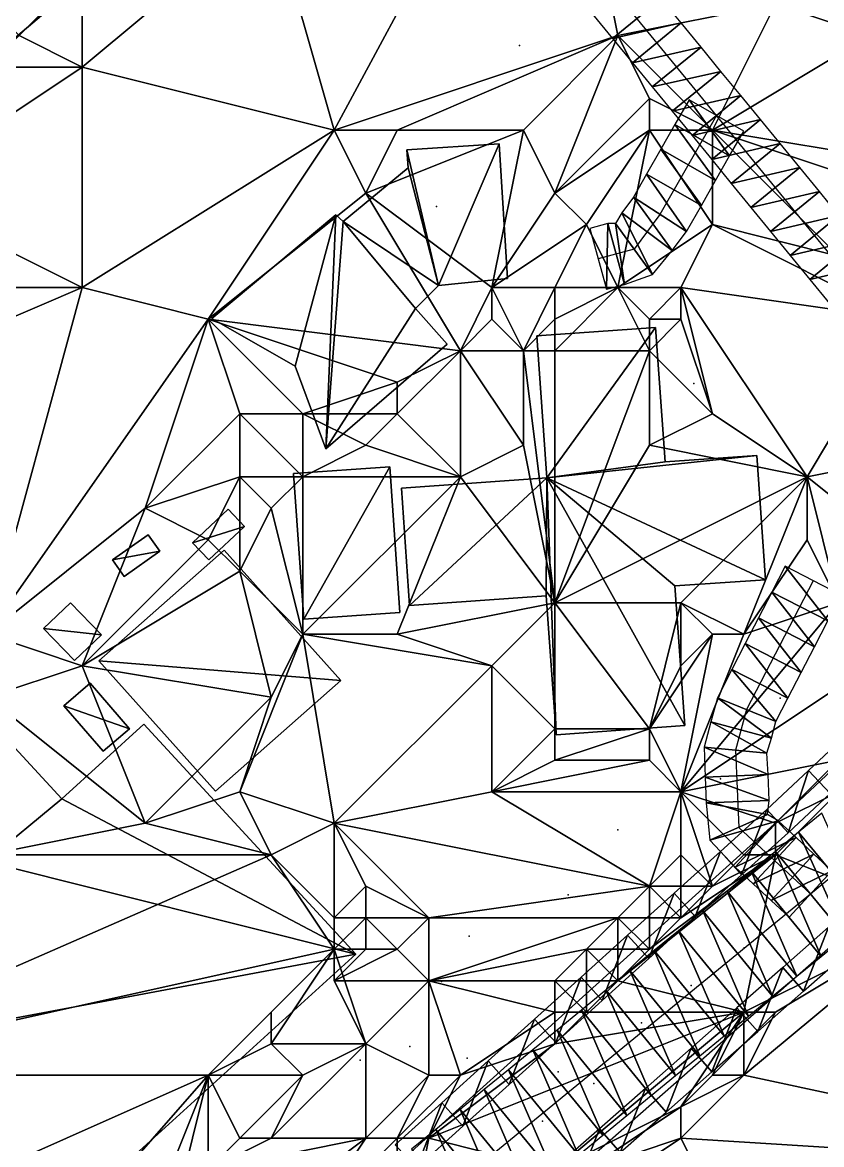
# Model space of a CAD drawing. Header units: metres. Extents: x -1103 to 901, y -902 to 905.
# Drawn here: x -227.8 to -177.1, y 219.6 to 290.8 of the extents above; entities that cross this region are included whole.
import ezdxf

# ---------------------------------------------------------------- set-up
doc = ezdxf.new("R2010")
doc.units = ezdxf.units.M
for name, color, linetype in [('OSM_BUILDING_FOOTPRINTS', 7, 'CONTINUOUS'), ('OSM_BUILDING_ROOFS', 1, 'CONTINUOUS'), ('OSM_BUILDING_WALLS', 8, 'CONTINUOUS'), ('OSM_ROAD_AXES', 2, 'CONTINUOUS'), ('OSM_ROAD_SURFACE', 9, 'CONTINUOUS'), ('OSM_TERRAIN', 3, 'CONTINUOUS'), ('OSM_TREES', 3, 'CONTINUOUS'), ('OSM_WATER_SURFACE', 5, 'CONTINUOUS'), ('OSM_WATERWAYS', 5, 'CONTINUOUS')]:
    doc.layers.add(name, color=color, linetype=linetype)

msp = doc.modelspace()

# ---------------------------------------------------------------- linework, layer by layer
at = {"layer": 'OSM_BUILDING_FOOTPRINTS'}
for points in [[(-241.403, 278.775, 14.08), (-250.711, 289.634, 14.08), (-231.068, 306.234, 14.08), (-232.207, 307.55, 14.08), (-230.217, 309.242, 14.08), (-237.159, 317.348, 14.08), (-230.947, 322.601, 14.08), (-213.559, 302.308, 14.08), (-241.403, 278.775, 14.08)], [(-230.106, 237.58, 14.841), (-248.036, 257.044, 14.841), (-270.497, 281.429, 14.841), (-263.743, 287.577, 14.841), (-259.72, 283.22, 14.841), (-261.886, 281.252, 14.841), (-249.053, 267.317, 14.841), (-247.339, 268.877, 14.841), (-244.697, 266.012, 14.841), (-246.411, 264.453, 14.841), (-225.298, 241.539, 14.841), (-220.081, 246.283, 14.841), (-206.639, 231.697, 14.841), (-242.265, 199.305, 14.841), (-251.893, 209.755, 14.841), (-256.646, 205.442, 14.841), (-264.539, 214.002, 14.841), (-258.857, 219.166, 14.841), (-269.203, 230.402, 14.841), (-258.581, 240.057, 14.841), (-244.355, 224.63, 14.841), (-230.106, 237.58, 14.841)], [(-215.781, 272.051, 13.4), (-207.899, 278.62, 13.4), (-207.446, 278.2, 13.4), (-203.312, 281.617, 13.4), (-203.39, 282.745, 13.4), (-197.531, 283.132, 13.4), (-197, 274.583, 13.4), (-201.389, 274.13, 13.4), (-202.837, 272.681, 13.4), (-200.847, 270.414, 13.4), (-208.529, 263.768, 13.4), (-210.475, 269.01, 13.4), (-215.781, 272.051, 13.4)], [(-203.743, 261.268, 15.375), (-194.502, 261.921, 15.375), (-195.143, 270.945, 15.375), (-187.605, 271.476, 15.375), (-186.997, 262.949, 15.375), (-181.193, 263.347, 15.375), (-180.641, 255.462, 15.375), (-186.378, 255.064, 15.375), (-185.759, 246.195, 15.375), (-193.927, 245.62, 15.375), (-194.546, 254.434, 15.375), (-203.224, 253.826, 15.375), (-203.743, 261.268, 15.375)], [(-210.596, 262.197, 15.501), (-204.484, 262.629, 15.501), (-203.832, 253.383, 15.501), (-209.944, 252.952, 15.501), (-210.596, 262.197, 15.501)], [(-215.969, 256.712, 15.76), (-217.008, 257.796, 15.76), (-214.731, 259.941, 15.76), (-213.692, 258.846, 15.76), (-215.969, 256.712, 15.76)], [(-221.33, 255.661, 15.439), (-222.081, 256.712, 15.439), (-219.815, 258.315, 15.439), (-219.064, 257.265, 15.439), (-221.33, 255.661, 15.439)], [(-215.549, 242.026, 15.916), (-222.955, 250.309, 15.916), (-214.985, 257.331, 15.916), (-207.579, 249.059, 15.916), (-215.549, 242.026, 15.916)], [(-224.491, 250.331, 15.76), (-226.459, 252.355, 15.76), (-224.734, 254.002, 15.76), (-222.778, 251.968, 15.76), (-224.491, 250.331, 15.76)], [(-222.678, 244.569, 16.404), (-225.176, 247.456, 16.404), (-223.485, 248.893, 16.404), (-220.998, 245.996, 16.404), (-222.678, 244.569, 16.404)]]:
    msp.add_polyline3d(points, close=True, dxfattribs=at)
at = {"layer": 'OSM_BUILDING_ROOFS'}
for points in [[(-213.559, 302.308, 32.08), (-231.068, 306.234, 32.08), (-250.711, 289.634, 32.08)], [(-250.711, 289.634, 32.08), (-241.403, 278.775, 32.08), (-213.559, 302.308, 32.08)], [(-201.389, 274.13, 18.6), (-197.531, 283.132, 18.6), (-203.39, 282.745, 18.6)], [(-201.389, 274.13, 18.6), (-197, 274.583, 18.6), (-197.531, 283.132, 18.6)], [(-201.389, 274.13, 18.6), (-203.39, 282.745, 18.6), (-203.312, 281.617, 18.6)], [(-201.389, 274.13, 18.6), (-203.312, 281.617, 18.6), (-207.446, 278.2, 18.6)], [(-207.899, 278.62, 18.6), (-215.781, 272.051, 18.6), (-210.475, 269.01, 18.6)], [(-207.899, 278.62, 18.6), (-210.475, 269.01, 18.6), (-208.529, 263.768, 18.6)], [(-207.446, 278.2, 18.6), (-207.899, 278.62, 18.6), (-208.529, 263.768, 18.6)], [(-207.446, 278.2, 18.6), (-208.529, 263.768, 18.6), (-202.837, 272.681, 18.6)], [(-207.446, 278.2, 18.6), (-202.837, 272.681, 18.6), (-201.389, 274.13, 18.6)], [(-208.529, 263.768, 18.6), (-200.847, 270.414, 18.6), (-202.837, 272.681, 18.6)], [(-194.502, 261.921, 20.575), (-187.605, 271.476, 20.575), (-195.143, 270.945, 20.575)], [(-194.502, 261.921, 20.575), (-186.997, 262.949, 20.575), (-187.605, 271.476, 20.575)], [(-230.106, 237.58, 36.041), (-225.298, 241.539, 36.041), (-246.411, 264.453, 36.041)], [(-194.502, 261.921, 20.575), (-180.641, 255.462, 20.575), (-181.193, 263.347, 20.575)], [(-194.502, 261.921, 20.575), (-181.193, 263.347, 20.575), (-186.997, 262.949, 20.575)], [(-204.484, 262.629, 25.501), (-210.596, 262.197, 25.501), (-209.944, 252.952, 25.501)], [(-204.484, 262.629, 25.501), (-209.944, 252.952, 25.501), (-203.832, 253.383, 25.501)], [(-194.502, 261.921, 20.575), (-203.743, 261.268, 20.575), (-203.224, 253.826, 20.575)], [(-194.502, 261.921, 20.575), (-203.224, 253.826, 20.575), (-194.546, 254.434, 20.575)], [(-194.502, 261.921, 20.575), (-194.546, 254.434, 20.575), (-193.927, 245.62, 20.575)], [(-194.502, 261.921, 20.575), (-193.927, 245.62, 20.575), (-185.759, 246.195, 20.575)], [(-194.502, 261.921, 20.575), (-185.759, 246.195, 20.575), (-186.378, 255.064, 20.575)], [(-194.502, 261.921, 20.575), (-186.378, 255.064, 20.575), (-180.641, 255.462, 20.575)], [(-217.008, 257.796, 25.76), (-213.692, 258.846, 25.76), (-214.731, 259.941, 25.76)], [(-217.008, 257.796, 25.76), (-215.969, 256.712, 25.76), (-213.692, 258.846, 25.76)], [(-222.081, 256.712, 25.439), (-219.064, 257.265, 25.439), (-219.815, 258.315, 25.439)], [(-222.955, 250.309, 25.916), (-207.579, 249.059, 25.916), (-214.985, 257.331, 25.916)], [(-222.081, 256.712, 25.439), (-221.33, 255.661, 25.439), (-219.064, 257.265, 25.439)], [(-226.459, 252.355, 25.76), (-222.778, 251.968, 25.76), (-224.734, 254.002, 25.76)], [(-226.459, 252.355, 25.76), (-224.491, 250.331, 25.76), (-222.778, 251.968, 25.76)], [(-222.955, 250.309, 25.916), (-215.549, 242.026, 25.916), (-207.579, 249.059, 25.916)], [(-225.176, 247.456, 26.404), (-220.998, 245.996, 26.404), (-223.485, 248.893, 26.404)], [(-225.176, 247.456, 26.404), (-222.678, 244.569, 26.404), (-220.998, 245.996, 26.404)], [(-206.639, 231.697, 36.041), (-220.081, 246.283, 36.041), (-225.298, 241.539, 36.041)], [(-230.106, 237.58, 36.041), (-206.639, 231.697, 36.041), (-225.298, 241.539, 36.041)], [(-230.106, 237.58, 36.041), (-244.355, 224.63, 36.041), (-206.639, 231.697, 36.041)], [(-244.355, 224.63, 36.041), (-242.265, 199.305, 36.041), (-206.639, 231.697, 36.041)]]:
    msp.add_3dface(points, dxfattribs=at)
at = {"layer": 'OSM_BUILDING_WALLS'}
for points in [[(-241.403, 278.775, 14.08), (-213.559, 302.308, 14.08), (-213.559, 302.308, 32.08)], [(-241.403, 278.775, 14.08), (-213.559, 302.308, 32.08), (-241.403, 278.775, 32.08)], [(-197.531, 283.132, 13.4), (-203.39, 282.745, 13.4), (-203.39, 282.745, 18.6)], [(-197.531, 283.132, 13.4), (-203.39, 282.745, 18.6), (-197.531, 283.132, 18.6)], [(-197, 274.583, 13.4), (-197.531, 283.132, 13.4), (-197.531, 283.132, 18.6)], [(-197, 274.583, 13.4), (-197.531, 283.132, 18.6), (-197, 274.583, 18.6)], [(-203.39, 282.745, 13.4), (-203.312, 281.617, 13.4), (-203.312, 281.617, 18.6)], [(-203.39, 282.745, 13.4), (-203.312, 281.617, 18.6), (-203.39, 282.745, 18.6)], [(-203.312, 281.617, 13.4), (-207.446, 278.2, 13.4), (-207.446, 278.2, 18.6)], [(-203.312, 281.617, 13.4), (-207.446, 278.2, 18.6), (-203.312, 281.617, 18.6)], [(-207.899, 278.62, 13.4), (-215.781, 272.051, 13.4), (-215.781, 272.051, 18.6)], [(-207.899, 278.62, 13.4), (-215.781, 272.051, 18.6), (-207.899, 278.62, 18.6)], [(-207.446, 278.2, 13.4), (-207.899, 278.62, 13.4), (-207.899, 278.62, 18.6)], [(-207.446, 278.2, 13.4), (-207.899, 278.62, 18.6), (-207.446, 278.2, 18.6)], [(-201.389, 274.13, 13.4), (-197, 274.583, 13.4), (-197, 274.583, 18.6)], [(-201.389, 274.13, 13.4), (-197, 274.583, 18.6), (-201.389, 274.13, 18.6)], [(-202.837, 272.681, 13.4), (-201.389, 274.13, 13.4), (-201.389, 274.13, 18.6)], [(-202.837, 272.681, 13.4), (-201.389, 274.13, 18.6), (-202.837, 272.681, 18.6)], [(-200.847, 270.414, 13.4), (-202.837, 272.681, 13.4), (-202.837, 272.681, 18.6)], [(-200.847, 270.414, 13.4), (-202.837, 272.681, 18.6), (-200.847, 270.414, 18.6)], [(-215.781, 272.051, 13.4), (-210.475, 269.01, 13.4), (-210.475, 269.01, 18.6)], [(-215.781, 272.051, 13.4), (-210.475, 269.01, 18.6), (-215.781, 272.051, 18.6)], [(-187.605, 271.476, 15.375), (-195.143, 270.945, 15.375), (-195.143, 270.945, 20.575)], [(-187.605, 271.476, 15.375), (-195.143, 270.945, 20.575), (-187.605, 271.476, 20.575)], [(-186.997, 262.949, 15.375), (-187.605, 271.476, 15.375), (-187.605, 271.476, 20.575)], [(-186.997, 262.949, 15.375), (-187.605, 271.476, 20.575), (-186.997, 262.949, 20.575)], [(-195.143, 270.945, 15.375), (-194.502, 261.921, 15.375), (-194.502, 261.921, 20.575)], [(-195.143, 270.945, 15.375), (-194.502, 261.921, 20.575), (-195.143, 270.945, 20.575)], [(-208.529, 263.768, 13.4), (-200.847, 270.414, 13.4), (-200.847, 270.414, 18.6)], [(-208.529, 263.768, 13.4), (-200.847, 270.414, 18.6), (-208.529, 263.768, 18.6)], [(-210.475, 269.01, 13.4), (-208.529, 263.768, 13.4), (-208.529, 263.768, 18.6)], [(-210.475, 269.01, 13.4), (-208.529, 263.768, 18.6), (-210.475, 269.01, 18.6)], [(-225.298, 241.539, 14.841), (-246.411, 264.453, 14.841), (-246.411, 264.453, 36.041)], [(-225.298, 241.539, 14.841), (-246.411, 264.453, 36.041), (-225.298, 241.539, 36.041)], [(-181.193, 263.347, 15.375), (-186.997, 262.949, 15.375), (-186.997, 262.949, 20.575)], [(-181.193, 263.347, 15.375), (-186.997, 262.949, 20.575), (-181.193, 263.347, 20.575)], [(-180.641, 255.462, 15.375), (-181.193, 263.347, 15.375), (-181.193, 263.347, 20.575)], [(-180.641, 255.462, 15.375), (-181.193, 263.347, 20.575), (-180.641, 255.462, 20.575)], [(-204.484, 262.629, 15.501), (-210.596, 262.197, 15.501), (-210.596, 262.197, 25.501)], [(-204.484, 262.629, 15.501), (-210.596, 262.197, 25.501), (-204.484, 262.629, 25.501)], [(-210.596, 262.197, 15.501), (-209.944, 252.952, 15.501), (-209.944, 252.952, 25.501)], [(-210.596, 262.197, 15.501), (-209.944, 252.952, 25.501), (-210.596, 262.197, 25.501)], [(-203.832, 253.383, 15.501), (-204.484, 262.629, 15.501), (-204.484, 262.629, 25.501)], [(-203.832, 253.383, 15.501), (-204.484, 262.629, 25.501), (-203.832, 253.383, 25.501)], [(-194.502, 261.921, 15.375), (-203.743, 261.268, 15.375), (-203.743, 261.268, 20.575)], [(-194.502, 261.921, 15.375), (-203.743, 261.268, 20.575), (-194.502, 261.921, 20.575)], [(-203.743, 261.268, 15.375), (-203.224, 253.826, 15.375), (-203.224, 253.826, 20.575)], [(-203.743, 261.268, 15.375), (-203.224, 253.826, 20.575), (-203.743, 261.268, 20.575)], [(-214.731, 259.941, 15.76), (-217.008, 257.796, 15.76), (-217.008, 257.796, 25.76)], [(-214.731, 259.941, 15.76), (-217.008, 257.796, 25.76), (-214.731, 259.941, 25.76)], [(-213.692, 258.846, 15.76), (-214.731, 259.941, 15.76), (-214.731, 259.941, 25.76)], [(-213.692, 258.846, 15.76), (-214.731, 259.941, 25.76), (-213.692, 258.846, 25.76)], [(-215.969, 256.712, 15.76), (-213.692, 258.846, 15.76), (-213.692, 258.846, 25.76)], [(-215.969, 256.712, 15.76), (-213.692, 258.846, 25.76), (-215.969, 256.712, 25.76)], [(-219.815, 258.315, 15.439), (-222.081, 256.712, 15.439), (-222.081, 256.712, 25.439)], [(-219.815, 258.315, 15.439), (-222.081, 256.712, 25.439), (-219.815, 258.315, 25.439)], [(-219.064, 257.265, 15.439), (-219.815, 258.315, 15.439), (-219.815, 258.315, 25.439)], [(-219.064, 257.265, 15.439), (-219.815, 258.315, 25.439), (-219.064, 257.265, 25.439)], [(-214.985, 257.331, 15.916), (-222.955, 250.309, 15.916), (-222.955, 250.309, 25.916)], [(-214.985, 257.331, 15.916), (-222.955, 250.309, 25.916), (-214.985, 257.331, 25.916)], [(-221.33, 255.661, 15.439), (-219.064, 257.265, 15.439), (-219.064, 257.265, 25.439)], [(-221.33, 255.661, 15.439), (-219.064, 257.265, 25.439), (-221.33, 255.661, 25.439)], [(-217.008, 257.796, 15.76), (-215.969, 256.712, 15.76), (-215.969, 256.712, 25.76)], [(-217.008, 257.796, 15.76), (-215.969, 256.712, 25.76), (-217.008, 257.796, 25.76)], [(-207.579, 249.059, 15.916), (-214.985, 257.331, 15.916), (-214.985, 257.331, 25.916)], [(-207.579, 249.059, 15.916), (-214.985, 257.331, 25.916), (-207.579, 249.059, 25.916)], [(-222.081, 256.712, 15.439), (-221.33, 255.661, 15.439), (-221.33, 255.661, 25.439)], [(-222.081, 256.712, 15.439), (-221.33, 255.661, 25.439), (-222.081, 256.712, 25.439)], [(-186.378, 255.064, 15.375), (-180.641, 255.462, 15.375), (-180.641, 255.462, 20.575)], [(-186.378, 255.064, 15.375), (-180.641, 255.462, 20.575), (-186.378, 255.064, 20.575)], [(-185.759, 246.195, 15.375), (-186.378, 255.064, 15.375), (-186.378, 255.064, 20.575)], [(-185.759, 246.195, 15.375), (-186.378, 255.064, 20.575), (-185.759, 246.195, 20.575)], [(-203.224, 253.826, 15.375), (-194.546, 254.434, 15.375), (-194.546, 254.434, 20.575)], [(-203.224, 253.826, 15.375), (-194.546, 254.434, 20.575), (-203.224, 253.826, 20.575)], [(-194.546, 254.434, 15.375), (-193.927, 245.62, 15.375), (-193.927, 245.62, 20.575)], [(-194.546, 254.434, 15.375), (-193.927, 245.62, 20.575), (-194.546, 254.434, 20.575)], [(-224.734, 254.002, 15.76), (-226.459, 252.355, 15.76), (-226.459, 252.355, 25.76)], [(-224.734, 254.002, 15.76), (-226.459, 252.355, 25.76), (-224.734, 254.002, 25.76)], [(-222.778, 251.968, 15.76), (-224.734, 254.002, 15.76), (-224.734, 254.002, 25.76)], [(-222.778, 251.968, 15.76), (-224.734, 254.002, 25.76), (-222.778, 251.968, 25.76)], [(-209.944, 252.952, 15.501), (-203.832, 253.383, 15.501), (-203.832, 253.383, 25.501)], [(-209.944, 252.952, 15.501), (-203.832, 253.383, 25.501), (-209.944, 252.952, 25.501)], [(-226.459, 252.355, 15.76), (-224.491, 250.331, 15.76), (-224.491, 250.331, 25.76)], [(-226.459, 252.355, 15.76), (-224.491, 250.331, 25.76), (-226.459, 252.355, 25.76)], [(-224.491, 250.331, 15.76), (-222.778, 251.968, 15.76), (-222.778, 251.968, 25.76)], [(-224.491, 250.331, 15.76), (-222.778, 251.968, 25.76), (-224.491, 250.331, 25.76)], [(-222.955, 250.309, 15.916), (-215.549, 242.026, 15.916), (-215.549, 242.026, 25.916)], [(-222.955, 250.309, 15.916), (-215.549, 242.026, 25.916), (-222.955, 250.309, 25.916)], [(-223.485, 248.893, 16.404), (-225.176, 247.456, 16.404), (-225.176, 247.456, 26.404)], [(-223.485, 248.893, 16.404), (-225.176, 247.456, 26.404), (-223.485, 248.893, 26.404)], [(-220.998, 245.996, 16.404), (-223.485, 248.893, 16.404), (-223.485, 248.893, 26.404)], [(-220.998, 245.996, 16.404), (-223.485, 248.893, 26.404), (-220.998, 245.996, 26.404)], [(-215.549, 242.026, 15.916), (-207.579, 249.059, 15.916), (-207.579, 249.059, 25.916)], [(-215.549, 242.026, 15.916), (-207.579, 249.059, 25.916), (-215.549, 242.026, 25.916)], [(-225.176, 247.456, 16.404), (-222.678, 244.569, 16.404), (-222.678, 244.569, 26.404)], [(-225.176, 247.456, 16.404), (-222.678, 244.569, 26.404), (-225.176, 247.456, 26.404)], [(-220.081, 246.283, 14.841), (-225.298, 241.539, 14.841), (-225.298, 241.539, 36.041)], [(-220.081, 246.283, 14.841), (-225.298, 241.539, 36.041), (-220.081, 246.283, 36.041)], [(-222.678, 244.569, 16.404), (-220.998, 245.996, 16.404), (-220.998, 245.996, 26.404)], [(-222.678, 244.569, 16.404), (-220.998, 245.996, 26.404), (-222.678, 244.569, 26.404)], [(-206.639, 231.697, 14.841), (-220.081, 246.283, 14.841), (-220.081, 246.283, 36.041)], [(-206.639, 231.697, 14.841), (-220.081, 246.283, 36.041), (-206.639, 231.697, 36.041)], [(-193.927, 245.62, 15.375), (-185.759, 246.195, 15.375), (-185.759, 246.195, 20.575)], [(-193.927, 245.62, 15.375), (-185.759, 246.195, 20.575), (-193.927, 245.62, 20.575)], [(-242.265, 199.305, 14.841), (-206.639, 231.697, 14.841), (-206.639, 231.697, 36.041)], [(-242.265, 199.305, 14.841), (-206.639, 231.697, 36.041), (-242.265, 199.305, 36.041)]]:
    msp.add_3dface(points, dxfattribs=at)
at = {"layer": 'OSM_ROAD_AXES'}
for points in [[(-157.826, 253.505, 19.336), (-161.33, 257.519, 19.095), (-183.747, 284.924, 15.418), (-208.994, 315.767, 14.23), (-234.639, 347.573, 15.628), (-256.57, 375.209, 14.917), (-282.181, 405.676, 12.154), (-361.261, 499.721, 16.837)], [(-244.012, 181.29, 16.961), (-177.778, 235.512, 19.979), (-170.394, 241.606, 19.706), (-157.826, 253.505, 19.336), (-77.255, 318.222, 13.765)], [(-183.747, 284.924, 15.418), (-187.339, 278.653, 15.72), (-188.975, 276.452, 15.807), (-191.252, 275.822, 15.914)], [(-177.612, 255.396, 18.7), (-181.835, 247.212, 19.135), (-182.531, 244.636, 19.35), (-182.332, 239.737, 19.451), (-177.778, 235.512, 19.979)]]:
    msp.add_polyline3d(points, dxfattribs=at)
at = {"layer": 'OSM_ROAD_SURFACE'}
for points in [[(-187.249, 292.359, 14.478), (-191.606, 291.368, 14.438), (-190.344, 289.825, 14.549)], [(-185.986, 290.817, 14.586), (-187.249, 292.359, 14.478), (-190.344, 289.825, 14.549)], [(-185.986, 290.817, 14.586), (-190.344, 289.825, 14.549), (-189.082, 288.283, 14.728)], [(-184.724, 289.275, 14.844), (-185.986, 290.817, 14.586), (-189.082, 288.283, 14.728)], [(-184.724, 289.275, 14.844), (-189.082, 288.283, 14.728), (-187.819, 286.741, 14.964)], [(-183.462, 287.733, 15.104), (-184.724, 289.275, 14.844), (-187.819, 286.741, 14.964)], [(-183.462, 287.733, 15.104), (-187.819, 286.741, 14.964), (-186.557, 285.199, 15.216)], [(-182.199, 286.19, 15.364), (-183.462, 287.733, 15.104), (-186.557, 285.199, 15.216)], [(-182.199, 286.19, 15.364), (-186.557, 285.199, 15.216), (-185.295, 283.657, 15.562)], [(-185.482, 285.918, 15.262), (-186.38, 284.35, 15.429), (-182.91, 282.362, 15.793)], [(-185.482, 285.918, 15.262), (-182.91, 282.362, 15.793), (-182.012, 283.929, 15.635)], [(-180.954, 284.667, 15.585), (-182.199, 286.19, 15.364), (-185.295, 283.657, 15.562)], [(-186.38, 284.35, 15.429), (-187.279, 282.783, 15.549), (-183.808, 280.794, 15.759)], [(-186.38, 284.35, 15.429), (-183.808, 280.794, 15.759), (-182.91, 282.362, 15.793)], [(-180.954, 284.667, 15.585), (-185.295, 283.657, 15.562), (-184.05, 282.135, 15.669)], [(-179.708, 283.145, 15.785), (-180.954, 284.667, 15.585), (-184.05, 282.135, 15.669)], [(-179.708, 283.145, 15.785), (-184.05, 282.135, 15.669), (-182.804, 280.612, 15.89)], [(-178.463, 281.623, 16.076), (-179.708, 283.145, 15.785), (-182.804, 280.612, 15.89)], [(-187.279, 282.783, 15.549), (-188.177, 281.215, 15.617), (-184.706, 279.226, 15.791)], [(-187.279, 282.783, 15.549), (-184.706, 279.226, 15.791), (-183.808, 280.794, 15.759)], [(-178.463, 281.623, 16.076), (-182.804, 280.612, 15.89), (-181.559, 279.09, 16.115)], [(-177.217, 280.1, 16.327), (-178.463, 281.623, 16.076), (-181.559, 279.09, 16.115)], [(-188.177, 281.215, 15.617), (-189.021, 279.735, 15.693), (-185.657, 277.571, 15.861)], [(-188.177, 281.215, 15.617), (-185.657, 277.571, 15.861), (-184.706, 279.226, 15.791)], [(-177.217, 280.1, 16.327), (-181.559, 279.09, 16.115), (-180.313, 277.567, 16.34)], [(-175.972, 278.578, 16.578), (-177.217, 280.1, 16.327), (-180.313, 277.567, 16.34)], [(-189.021, 279.735, 15.693), (-189.762, 278.746, 15.774), (-186.552, 276.36, 15.909)], [(-189.021, 279.735, 15.693), (-186.552, 276.36, 15.909), (-185.657, 277.571, 15.861)], [(-189.762, 278.746, 15.774), (-190.148, 278.073, 15.822), (-187.803, 274.832, 16.063)], [(-189.762, 278.746, 15.774), (-187.803, 274.832, 16.063), (-186.552, 276.36, 15.909)], [(-175.972, 278.578, 16.578), (-180.313, 277.567, 16.34), (-179.068, 276.045, 16.511)], [(-174.727, 277.055, 16.823), (-175.972, 278.578, 16.578), (-179.068, 276.045, 16.511)], [(-190.648, 278.065, 15.851), (-191.786, 277.749, 15.928), (-190.719, 273.894, 16.062)], [(-190.648, 278.065, 15.851), (-190.719, 273.894, 16.062), (-189.58, 274.21, 15.977)], [(-190.148, 278.073, 15.822), (-190.648, 278.065, 15.851), (-189.58, 274.21, 15.977)], [(-190.148, 278.073, 15.822), (-189.58, 274.21, 15.977), (-187.803, 274.832, 16.063)], [(-174.727, 277.055, 16.823), (-179.068, 276.045, 16.511), (-177.823, 274.523, 16.72)], [(-173.481, 275.533, 16.996), (-174.727, 277.055, 16.823), (-177.823, 274.523, 16.72)], [(-173.481, 275.533, 16.996), (-177.823, 274.523, 16.72), (-176.577, 273, 17.029)], [(-179.389, 256.313, 18.689), (-180.234, 254.676, 18.794), (-176.679, 252.842, 18.863)], [(-179.389, 256.313, 18.689), (-176.679, 252.842, 18.863), (-175.835, 254.479, 18.756)], [(-180.234, 254.676, 18.794), (-181.078, 253.04, 18.858), (-177.524, 251.206, 18.986)], [(-180.234, 254.676, 18.794), (-177.524, 251.206, 18.986), (-176.679, 252.842, 18.863)], [(-181.078, 253.04, 18.858), (-181.923, 251.403, 18.936), (-178.368, 249.569, 19.109)], [(-181.078, 253.04, 18.858), (-178.368, 249.569, 19.109), (-177.524, 251.206, 18.986)], [(-181.923, 251.403, 18.936), (-182.767, 249.766, 19.033), (-179.213, 247.932, 19.232)], [(-181.923, 251.403, 18.936), (-179.213, 247.932, 19.232), (-178.368, 249.569, 19.109)], [(-182.767, 249.766, 19.033), (-183.686, 247.968, 19.128), (-179.983, 246.457, 19.342)], [(-182.767, 249.766, 19.033), (-179.983, 246.457, 19.342), (-179.213, 247.932, 19.232)], [(-183.686, 247.968, 19.128), (-184.113, 246.446, 19.231), (-180.252, 245.402, 19.374)], [(-183.686, 247.968, 19.128), (-180.252, 245.402, 19.374), (-179.983, 246.457, 19.342)], [(-184.113, 246.446, 19.231), (-184.522, 244.828, 19.327), (-180.54, 244.444, 19.349)], [(-184.113, 246.446, 19.231), (-180.54, 244.444, 19.349), (-180.252, 245.402, 19.374)], [(-184.522, 244.828, 19.327), (-184.463, 242.921, 19.463), (-180.466, 243.084, 19.294)], [(-184.522, 244.828, 19.327), (-180.466, 243.084, 19.294), (-180.54, 244.444, 19.349)], [(-184.463, 242.921, 19.463), (-180.4, 241.451, 19.437), (-180.466, 243.084, 19.294)], [(-184.463, 242.921, 19.463), (-184.397, 241.288, 19.506), (-180.4, 241.451, 19.437)], [(-184.397, 241.288, 19.506), (-180.507, 240.554, 19.518), (-180.4, 241.451, 19.437)], [(-184.397, 241.288, 19.506), (-184.157, 238.919, 19.557), (-180.507, 240.554, 19.518)], [(-184.157, 238.919, 19.557), (-179.833, 240.147, 19.546), (-180.507, 240.554, 19.518)], [(-184.157, 238.919, 19.557), (-182.554, 237.214, 19.63), (-179.833, 240.147, 19.546)], [(-182.554, 237.214, 19.63), (-178.695, 239.091, 19.952), (-179.833, 240.147, 19.546)], [(-174.073, 234.031, 20.052), (-177.052, 240.649, 19.873), (-178.529, 239.43, 19.936)], [(-175.555, 232.808, 20.052), (-178.529, 239.43, 19.936), (-180, 238.216, 19.959)], [(-175.555, 232.808, 20.052), (-174.073, 234.031, 20.052), (-178.529, 239.43, 19.936)], [(-182.554, 237.214, 19.63), (-181.415, 236.158, 20.016), (-178.695, 239.091, 19.952)], [(-181.415, 236.158, 20.016), (-177.556, 238.034, 19.983), (-178.695, 239.091, 19.952)], [(-177.101, 231.543, 20.051), (-180, 238.216, 19.959), (-181.535, 236.959, 19.972)], [(-181.415, 236.158, 20.016), (-180.276, 235.102, 20.021), (-177.556, 238.034, 19.983)], [(-180.276, 235.102, 20.021), (-176.418, 236.978, 20.014), (-177.556, 238.034, 19.983)], [(-177.101, 231.543, 20.051), (-175.555, 232.808, 20.052), (-180, 238.216, 19.959)], [(-178.641, 230.282, 20.05), (-181.535, 236.959, 19.972), (-183.075, 235.698, 19.987)], [(-178.641, 230.282, 20.05), (-177.101, 231.543, 20.051), (-181.535, 236.959, 19.972)], [(-180.276, 235.102, 20.021), (-179.138, 234.046, 20.03), (-176.418, 236.978, 20.014)], [(-180.182, 229.021, 20.05), (-183.075, 235.698, 19.987), (-184.616, 234.437, 19.999)], [(-180.182, 229.021, 20.05), (-178.641, 230.282, 20.05), (-183.075, 235.698, 19.987)], [(-181.722, 227.76, 19.956), (-184.616, 234.437, 19.999), (-186.156, 233.176, 20.011)], [(-181.722, 227.76, 19.956), (-180.182, 229.021, 20.05), (-184.616, 234.437, 19.999)], [(-183.262, 226.499, 19.974), (-186.156, 233.176, 20.011), (-187.696, 231.915, 20.022)], [(-183.262, 226.499, 19.974), (-181.722, 227.76, 19.956), (-186.156, 233.176, 20.011)], [(-184.803, 225.238, 19.967), (-187.696, 231.915, 20.022), (-189.237, 230.654, 20.034)], [(-184.803, 225.238, 19.967), (-183.262, 226.499, 19.974), (-187.696, 231.915, 20.022)], [(-186.343, 223.977, 19.96), (-189.237, 230.654, 20.034), (-190.777, 229.393, 20.009)], [(-186.343, 223.977, 19.96), (-184.803, 225.238, 19.967), (-189.237, 230.654, 20.034)], [(-187.883, 222.716, 19.953), (-190.777, 229.393, 20.009), (-192.317, 228.132, 20.008)], [(-187.883, 222.716, 19.953), (-186.343, 223.977, 19.96), (-190.777, 229.393, 20.009)], [(-189.424, 221.455, 19.946), (-192.317, 228.132, 20.008), (-193.858, 226.871, 19.912)], [(-189.424, 221.455, 19.946), (-187.883, 222.716, 19.953), (-192.317, 228.132, 20.008)], [(-190.964, 220.194, 19.939), (-193.858, 226.871, 19.912), (-195.398, 225.61, 19.939)], [(-190.964, 220.194, 19.939), (-189.424, 221.455, 19.946), (-193.858, 226.871, 19.912)], [(-192.504, 218.933, 19.932), (-195.398, 225.61, 19.939), (-196.938, 224.349, 19.918)], [(-192.504, 218.933, 19.932), (-190.964, 220.194, 19.939), (-195.398, 225.61, 19.939)], [(-194.045, 217.672, 19.879), (-196.938, 224.349, 19.918), (-198.479, 223.088, 19.89)], [(-194.045, 217.672, 19.879), (-192.504, 218.933, 19.932), (-196.938, 224.349, 19.918)], [(-195.585, 216.411, 19.895), (-198.479, 223.088, 19.89), (-200.019, 221.827, 19.862)], [(-195.585, 216.411, 19.895), (-194.045, 217.672, 19.879), (-198.479, 223.088, 19.89)], [(-197.125, 215.15, 19.815), (-200.019, 221.827, 19.862), (-201.559, 220.566, 19.834)], [(-197.125, 215.15, 19.815), (-195.585, 216.411, 19.895), (-200.019, 221.827, 19.862)], [(-198.666, 213.889, 19.71), (-201.559, 220.566, 19.834), (-203.1, 219.305, 19.668)], [(-198.666, 213.889, 19.71), (-197.125, 215.15, 19.815), (-201.559, 220.566, 19.834)]]:
    msp.add_3dface(points, dxfattribs=at)
at = {"layer": 'OSM_TERRAIN'}
for points in [[(-208, 284, 14.617), (-194, 310, 13.385), (-212, 298, 14.232)], [(-208, 284, 14.617), (-190, 290, 14.476), (-194, 310, 13.385)], [(-190, 290, 14.476), (-180, 292, 14.628), (-194, 310, 13.385)], [(-228, 290, 16.291), (-224, 294, 16.313), (-236, 298, 16.313)], [(-224, 288, 14.886), (-208, 284, 14.617), (-212, 298, 14.232)], [(-224, 288, 14.886), (-212, 298, 14.232), (-224, 294, 16.313)], [(-224, 288, 14.886), (-224, 294, 16.313), (-228, 290, 16.291)], [(-180, 292, 14.628), (-174, 290, 15.159), (-176, 294, 14.706)], [(-184, 284, 15.531), (-180, 292, 14.628), (-190, 290, 14.476)], [(-174, 290, 15.159), (-180, 292, 14.628), (-184, 284, 15.531)], [(-224, 288, 14.886), (-228, 290, 16.291), (-230, 288, 16.239)], [(-208, 284, 14.617), (-204, 284, 15.254), (-190, 290, 14.476)], [(-204, 284, 15.254), (-196, 284, 15.277), (-190, 290, 14.476)], [(-196, 284, 15.277), (-194, 280, 15.381), (-190, 290, 14.476)], [(-194, 280, 15.381), (-188, 286, 14.93), (-190, 290, 14.476)], [(-188, 286, 14.93), (-184, 284, 15.531), (-190, 290, 14.476)], [(-184, 284, 15.531), (-172, 282, 16.019), (-174, 290, 15.159)], [(-224, 274, 15.187), (-224, 288, 14.886), (-236, 280, 16.128)], [(-236, 280, 16.128), (-224, 288, 14.886), (-230, 288, 16.239)], [(-224, 274, 15.187), (-208, 284, 14.617), (-224, 288, 14.886)], [(-194, 280, 15.381), (-188, 284, 15.42), (-188, 286, 14.93)], [(-188, 284, 15.42), (-184, 284, 15.531), (-188, 286, 14.93)], [(-224, 274, 15.187), (-216, 272, 15.558), (-208, 284, 14.617)], [(-216, 272, 15.558), (-206, 280, 15.481), (-208, 284, 14.617)], [(-206, 280, 15.481), (-204, 284, 15.254), (-208, 284, 14.617)], [(-206, 280, 15.481), (-198, 274, 15.584), (-196, 284, 15.277)], [(-206, 280, 15.481), (-196, 284, 15.277), (-204, 284, 15.254)], [(-198, 274, 15.584), (-194, 280, 15.381), (-196, 284, 15.277)], [(-192, 278, 15.881), (-188, 284, 15.42), (-194, 280, 15.381)], [(-190, 274, 15.92), (-188, 284, 15.42), (-192, 278, 15.881)], [(-190, 274, 15.92), (-184, 278, 15.82), (-188, 284, 15.42)], [(-184, 278, 15.82), (-184, 284, 15.531), (-188, 284, 15.42)], [(-184, 278, 15.82), (-176, 276, 16.892), (-184, 284, 15.531)], [(-176, 276, 16.892), (-172, 280, 16.442), (-184, 284, 15.531)], [(-184, 284, 15.531), (-172, 280, 16.442), (-172, 282, 16.019)], [(-240, 274, 16.393), (-224, 274, 15.187), (-236, 280, 16.128)], [(-216, 272, 15.558), (-200, 270, 15.712), (-206, 280, 15.481)], [(-200, 270, 15.712), (-198, 274, 15.584), (-206, 280, 15.481)], [(-198, 274, 15.584), (-192, 278, 15.881), (-194, 280, 15.381)], [(-198, 274, 15.584), (-194, 274, 16.056), (-192, 278, 15.881)], [(-194, 274, 16.056), (-190, 274, 15.92), (-192, 278, 15.881)], [(-186, 274, 16.403), (-184, 278, 15.82), (-190, 274, 15.92)], [(-186, 274, 16.403), (-172, 272, 17.345), (-184, 278, 15.82)], [(-172, 272, 17.345), (-176, 276, 16.892), (-184, 278, 15.82)], [(-238, 268, 16.709), (-224, 274, 15.187), (-240, 274, 16.393)], [(-238, 268, 16.709), (-230, 252, 17.537), (-224, 274, 15.187)], [(-230, 252, 17.537), (-216, 272, 15.558), (-224, 274, 15.187)], [(-200, 270, 15.712), (-198, 272, 16.123), (-198, 274, 15.584)], [(-198, 272, 16.123), (-196, 270, 17.572), (-198, 274, 15.584)], [(-196, 270, 17.572), (-194, 274, 16.056), (-198, 274, 15.584)], [(-196, 270, 17.572), (-194, 272, 17.337), (-194, 274, 16.056)], [(-194, 270, 17.938), (-190, 274, 15.92), (-194, 272, 17.337)], [(-194, 270, 17.938), (-188, 270, 17.938), (-190, 274, 15.92)], [(-194, 272, 17.337), (-190, 274, 15.92), (-194, 274, 16.056)], [(-188, 270, 17.938), (-188, 272, 17.453), (-190, 274, 15.92)], [(-188, 272, 17.453), (-186, 274, 16.403), (-190, 274, 15.92)], [(-188, 272, 17.453), (-186, 272, 17.354), (-186, 274, 16.403)], [(-184, 266, 17.483), (-178, 262, 18.012), (-186, 274, 16.403)], [(-178, 262, 18.012), (-172, 272, 17.345), (-186, 274, 16.403)], [(-186, 272, 17.354), (-184, 266, 17.483), (-186, 274, 16.403)], [(-230, 252, 17.537), (-220, 260, 17.226), (-216, 272, 15.558)], [(-220, 260, 17.226), (-214, 266, 16.375), (-216, 272, 15.558)], [(-214, 266, 16.375), (-210, 266, 15.821), (-216, 272, 15.558)], [(-210, 266, 15.821), (-204, 268, 15.561), (-216, 272, 15.558)], [(-204, 268, 15.561), (-200, 270, 15.712), (-216, 272, 15.558)], [(-200, 270, 15.712), (-196, 270, 17.572), (-198, 272, 16.123)], [(-194, 270, 17.938), (-194, 272, 17.337), (-196, 270, 17.572)], [(-188, 270, 17.938), (-184, 266, 17.483), (-186, 272, 17.354)], [(-188, 270, 17.938), (-186, 272, 17.354), (-188, 272, 17.453)], [(-178, 262, 18.012), (-168, 264, 18.428), (-172, 272, 17.345)], [(-204, 266, 16.165), (-200, 270, 15.712), (-204, 268, 15.561)], [(-204, 266, 16.165), (-200, 262, 17.862), (-200, 270, 15.712)], [(-200, 262, 17.862), (-196, 264, 17.654), (-200, 270, 15.712)], [(-196, 264, 17.654), (-196, 270, 17.572), (-200, 270, 15.712)], [(-196, 264, 17.654), (-194, 254, 17.938), (-196, 270, 17.572)], [(-196, 270, 17.572), (-194, 254, 17.938), (-194, 270, 17.938)], [(-194, 254, 17.938), (-188, 264, 17.938), (-188, 270, 17.938)], [(-194, 254, 17.938), (-188, 270, 17.938), (-194, 270, 17.938)], [(-188, 264, 17.938), (-184, 266, 17.483), (-188, 270, 17.938)], [(-210, 266, 15.821), (-204, 266, 16.165), (-204, 268, 15.561)], [(-220, 260, 17.226), (-214, 262, 17.261), (-214, 266, 16.375)], [(-214, 262, 17.261), (-210, 262, 17.66), (-214, 266, 16.375)], [(-210, 262, 17.66), (-210, 266, 15.821), (-214, 266, 16.375)], [(-210, 262, 17.66), (-206, 264, 17.083), (-210, 266, 15.821)], [(-210, 266, 15.821), (-206, 264, 17.083), (-204, 266, 16.165)], [(-206, 264, 17.083), (-200, 262, 17.862), (-204, 266, 16.165)], [(-188, 264, 17.938), (-178, 262, 18.012), (-184, 266, 17.483)], [(-210, 262, 17.66), (-200, 262, 17.862), (-206, 264, 17.083)], [(-200, 262, 17.862), (-194, 254, 17.938), (-196, 264, 17.654)], [(-194, 254, 17.938), (-178, 262, 18.012), (-188, 264, 17.938)], [(-178, 262, 18.012), (-168, 254, 19.259), (-168, 264, 18.428)], [(-216, 258, 18.227), (-214, 262, 17.261), (-220, 260, 17.226)], [(-216, 258, 18.227), (-214, 256, 18.505), (-214, 262, 17.261)], [(-214, 256, 18.505), (-212, 260, 17.558), (-214, 262, 17.261)], [(-212, 260, 17.558), (-210, 262, 17.66), (-214, 262, 17.261)], [(-210, 252, 17.869), (-210, 262, 17.66), (-212, 260, 17.558)], [(-210, 252, 17.869), (-204, 252, 17.85), (-200, 262, 17.862)], [(-210, 252, 17.869), (-200, 262, 17.862), (-210, 262, 17.66)], [(-204, 252, 17.85), (-194, 254, 17.938), (-200, 262, 17.862)], [(-186, 254, 17.976), (-178, 262, 18.012), (-194, 254, 17.938)], [(-186, 254, 17.976), (-182, 252, 18.851), (-178, 262, 18.012)], [(-182, 252, 18.851), (-178, 258, 18.619), (-178, 262, 18.012)], [(-176, 254, 18.731), (-178, 262, 18.012), (-178, 258, 18.619)], [(-176, 254, 18.731), (-168, 254, 19.259), (-178, 262, 18.012)], [(-224, 250, 18.463), (-220, 260, 17.226), (-230, 252, 17.537)], [(-224, 250, 18.463), (-216, 258, 18.227), (-220, 260, 17.226)], [(-210, 252, 17.869), (-212, 260, 17.558), (-214, 256, 18.505)], [(-224, 250, 18.463), (-214, 256, 18.505), (-216, 258, 18.227)], [(-182, 252, 18.851), (-176, 254, 18.731), (-178, 258, 18.619)], [(-212, 248, 18.542), (-214, 256, 18.505), (-224, 250, 18.463)], [(-212, 248, 18.542), (-210, 252, 17.869), (-214, 256, 18.505)], [(-198, 250, 18.665), (-194, 254, 17.938), (-204, 252, 17.85)], [(-198, 250, 18.665), (-194, 246, 17.952), (-194, 254, 17.938)], [(-194, 246, 17.952), (-188, 246, 17.95), (-194, 254, 17.938)], [(-188, 246, 17.95), (-186, 254, 17.976), (-194, 254, 17.938)], [(-188, 246, 17.95), (-186, 250, 17.951), (-186, 254, 17.976)], [(-186, 242, 19.445), (-174, 250, 19.228), (-176, 254, 18.731)], [(-186, 242, 19.445), (-176, 254, 18.731), (-182, 252, 18.851)], [(-186, 250, 17.951), (-184, 252, 18.518), (-186, 254, 17.976)], [(-184, 252, 18.518), (-182, 252, 18.851), (-186, 254, 17.976)], [(-230, 248, 17.95), (-224, 250, 18.463), (-230, 252, 17.537)], [(-214, 242, 18.526), (-208, 240, 19.682), (-210, 252, 17.869)], [(-214, 242, 18.526), (-210, 252, 17.869), (-212, 248, 18.542)], [(-208, 240, 19.682), (-198, 250, 18.665), (-210, 252, 17.869)], [(-210, 252, 17.869), (-198, 250, 18.665), (-204, 252, 17.85)], [(-188, 246, 17.95), (-186, 242, 19.445), (-184, 252, 18.518)], [(-188, 246, 17.95), (-184, 252, 18.518), (-186, 250, 17.951)], [(-184, 252, 18.518), (-186, 242, 19.445), (-182, 252, 18.851)], [(-220, 240, 17.977), (-224, 250, 18.463), (-230, 248, 17.95)], [(-220, 240, 17.977), (-212, 248, 18.542), (-224, 250, 18.463)], [(-198, 242, 19.561), (-198, 250, 18.665), (-208, 240, 19.682)], [(-198, 242, 19.561), (-194, 246, 17.952), (-198, 250, 18.665)], [(-186, 242, 19.445), (-176, 244, 19.078), (-174, 250, 19.228)], [(-230, 238, 17.977), (-220, 240, 17.977), (-230, 248, 17.95)], [(-220, 240, 17.977), (-214, 242, 18.526), (-212, 248, 18.542)], [(-198, 242, 19.561), (-194, 244, 18.51), (-194, 246, 17.952)], [(-194, 244, 18.51), (-188, 246, 17.95), (-194, 246, 17.952)], [(-194, 244, 18.51), (-188, 244, 18.671), (-188, 246, 17.95)], [(-188, 244, 18.671), (-186, 242, 19.445), (-188, 246, 17.95)], [(-198, 242, 19.561), (-186, 242, 19.445), (-188, 244, 18.671)], [(-198, 242, 19.561), (-188, 244, 18.671), (-194, 244, 18.51)], [(-180, 240, 19.507), (-176, 244, 19.078), (-186, 242, 19.445)], [(-180, 240, 19.507), (-176, 242, 19.759), (-176, 244, 19.078)], [(-212, 238, 18.12), (-214, 242, 18.526), (-220, 240, 17.977)], [(-212, 238, 18.12), (-208, 240, 19.682), (-214, 242, 18.526)], [(-208, 240, 19.682), (-188, 236, 20), (-198, 242, 19.561)], [(-188, 236, 20), (-186, 242, 19.445), (-198, 242, 19.561)], [(-186, 238, 19.752), (-186, 242, 19.445), (-188, 236, 20)], [(-186, 238, 19.752), (-184, 236, 19.687), (-186, 242, 19.445)], [(-184, 236, 19.687), (-182, 238, 19.404), (-186, 242, 19.445)], [(-182, 238, 19.404), (-180, 240, 19.507), (-186, 242, 19.445)], [(-180, 238, 19.958), (-176, 242, 19.759), (-180, 240, 19.507)], [(-180, 238, 19.958), (-170, 234, 20.02), (-176, 242, 19.759)], [(-230, 238, 17.977), (-212, 238, 18.12), (-220, 240, 17.977)], [(-212, 238, 18.12), (-208, 234, 18.253), (-208, 240, 19.682)], [(-208, 234, 18.253), (-206, 236, 19.679), (-208, 240, 19.682)], [(-206, 236, 19.679), (-202, 234, 20), (-208, 240, 19.682)], [(-202, 234, 20), (-188, 236, 20), (-208, 240, 19.682)], [(-182, 238, 19.404), (-180, 238, 19.958), (-180, 240, 19.507)], [(-244, 224, 17.977), (-212, 238, 18.12), (-230, 238, 17.977)], [(-244, 224, 17.977), (-208, 232, 17.977), (-212, 238, 18.12)], [(-208, 232, 17.977), (-208, 234, 18.253), (-212, 238, 18.12)], [(-182, 228, 19.997), (-180, 238, 19.958), (-190, 230, 19.996)], [(-190, 230, 19.996), (-180, 238, 19.958), (-188, 232, 19.907)], [(-188, 232, 19.907), (-180, 238, 19.958), (-186, 234, 19.801)], [(-188, 236, 20), (-186, 236, 19.264), (-186, 238, 19.752)], [(-186, 234, 19.801), (-180, 238, 19.958), (-184, 236, 19.687)], [(-186, 236, 19.264), (-184, 236, 19.687), (-186, 238, 19.752)], [(-184, 236, 19.687), (-180, 238, 19.958), (-182, 238, 19.404)], [(-182, 228, 19.997), (-170, 234, 20.02), (-180, 238, 19.958)], [(-206, 234, 18.998), (-206, 236, 19.679), (-208, 234, 18.253)], [(-206, 234, 18.998), (-202, 234, 20), (-206, 236, 19.679)], [(-190, 234, 20), (-188, 236, 20), (-202, 234, 20)], [(-190, 234, 20), (-188, 234, 19.361), (-188, 236, 20)], [(-188, 234, 19.361), (-186, 234, 19.801), (-188, 236, 20)], [(-186, 234, 19.801), (-186, 236, 19.264), (-188, 236, 20)], [(-186, 234, 19.801), (-184, 236, 19.687), (-186, 236, 19.264)], [(-208, 232, 17.977), (-206, 232, 18.333), (-206, 234, 18.998)], [(-208, 232, 17.977), (-206, 234, 18.998), (-208, 234, 18.253)], [(-206, 232, 18.333), (-204, 232, 19.321), (-206, 234, 18.998)], [(-206, 234, 18.998), (-204, 232, 19.321), (-202, 234, 20)], [(-202, 230, 20), (-202, 234, 20), (-204, 232, 19.321)], [(-202, 230, 20), (-190, 234, 20), (-202, 234, 20)], [(-202, 230, 20), (-192, 232, 20), (-190, 234, 20)], [(-192, 232, 20), (-190, 232, 19.474), (-190, 234, 20)], [(-190, 232, 19.474), (-188, 232, 19.907), (-190, 234, 20)], [(-188, 232, 19.907), (-188, 234, 19.361), (-190, 234, 20)], [(-188, 232, 19.907), (-186, 234, 19.801), (-188, 234, 19.361)], [(-154, 218, 19.893), (-170, 234, 20.02), (-182, 224, 20)], [(-180, 228, 19.692), (-170, 234, 20.02), (-182, 228, 19.997)], [(-180, 228, 19.692), (-182, 224, 20), (-170, 234, 20.02)], [(-216, 224, 17.977), (-208, 232, 17.977), (-244, 224, 17.977)], [(-212, 228, 17.977), (-208, 232, 17.977), (-216, 224, 17.977)], [(-212, 228, 17.977), (-212, 226, 18.255), (-208, 232, 17.977)], [(-212, 226, 18.255), (-206, 226, 19.988), (-208, 232, 17.977)], [(-206, 226, 19.988), (-208, 230, 18.144), (-208, 232, 17.977)], [(-208, 230, 18.144), (-206, 232, 18.333), (-208, 232, 17.977)], [(-208, 230, 18.144), (-202, 230, 20), (-204, 232, 19.321)], [(-208, 230, 18.144), (-204, 232, 19.321), (-206, 232, 18.333)], [(-194, 230, 19.951), (-192, 232, 20), (-202, 230, 20)], [(-194, 230, 19.951), (-192, 230, 19.577), (-192, 232, 20)], [(-192, 230, 19.577), (-190, 230, 19.996), (-192, 232, 20)], [(-190, 230, 19.996), (-190, 232, 19.474), (-192, 232, 20)], [(-190, 230, 19.996), (-188, 232, 19.907), (-190, 232, 19.474)], [(-206, 226, 19.988), (-202, 230, 20), (-208, 230, 18.144)], [(-206, 226, 19.988), (-202, 224, 19.997), (-202, 230, 20)], [(-200, 224, 19.665), (-202, 230, 20), (-202, 224, 19.997)], [(-200, 224, 19.665), (-194, 228, 19.665), (-202, 230, 20)], [(-194, 228, 19.665), (-194, 230, 19.951), (-202, 230, 20)], [(-194, 228, 19.665), (-192, 228, 19.991), (-194, 230, 19.951)], [(-192, 228, 19.991), (-192, 230, 19.577), (-194, 230, 19.951)], [(-192, 228, 19.991), (-182, 228, 19.997), (-190, 230, 19.996)], [(-192, 228, 19.991), (-190, 230, 19.996), (-192, 230, 19.577)], [(-216, 224, 17.977), (-212, 226, 18.255), (-212, 228, 17.977)], [(-202, 220, 19.79), (-194, 218, 19.917), (-182, 228, 19.997)], [(-202, 220, 19.79), (-182, 228, 19.997), (-194, 226, 19.972)], [(-200, 224, 19.665), (-194, 226, 19.972), (-194, 228, 19.665)], [(-194, 218, 19.917), (-186, 222, 19.587), (-182, 228, 19.997)], [(-182, 228, 19.997), (-192, 228, 19.991), (-194, 226, 19.972)], [(-194, 226, 19.972), (-192, 228, 19.991), (-194, 228, 19.665)], [(-186, 222, 19.587), (-184, 224, 19.581), (-182, 228, 19.997)], [(-184, 224, 19.581), (-182, 226, 19.595), (-182, 228, 19.997)], [(-182, 226, 19.595), (-182, 224, 20), (-180, 228, 19.692)], [(-182, 226, 19.595), (-180, 228, 19.692), (-182, 228, 19.997)], [(-210, 224, 19.63), (-212, 226, 18.255), (-216, 224, 17.977)], [(-206, 220, 19.895), (-206, 226, 19.988), (-212, 220, 19.775)], [(-212, 220, 19.775), (-206, 226, 19.988), (-210, 224, 19.63)], [(-210, 224, 19.63), (-206, 226, 19.988), (-212, 226, 18.255)], [(-206, 220, 19.895), (-202, 224, 19.997), (-206, 226, 19.988)], [(-202, 220, 19.79), (-194, 226, 19.972), (-200, 224, 19.665)], [(-184, 224, 19.581), (-182, 224, 20), (-182, 226, 19.595)], [(-230, 208, 18.063), (-216, 224, 17.977), (-252, 208, 17.818)], [(-252, 208, 17.818), (-216, 224, 17.977), (-244, 224, 17.977)], [(-230, 208, 18.063), (-220, 214, 19.122), (-216, 224, 17.977)], [(-220, 214, 19.122), (-218, 216, 19.324), (-216, 224, 17.977)], [(-218, 216, 19.324), (-216, 218, 19.481), (-216, 224, 17.977)], [(-216, 218, 19.481), (-214, 220, 19.545), (-216, 224, 17.977)], [(-214, 220, 19.545), (-210, 224, 19.63), (-216, 224, 17.977)], [(-212, 220, 19.775), (-210, 224, 19.63), (-214, 220, 19.545)], [(-206, 220, 19.895), (-204, 220, 19.488), (-202, 224, 19.997)], [(-204, 220, 19.488), (-202, 220, 19.79), (-200, 224, 19.665)], [(-204, 220, 19.488), (-200, 224, 19.665), (-202, 224, 19.997)], [(-154, 218, 19.893), (-182, 224, 20), (-186, 220, 19.913)], [(-186, 220, 19.913), (-182, 224, 20), (-186, 222, 19.587)], [(-186, 222, 19.587), (-182, 224, 20), (-184, 224, 19.581)], [(-192, 218, 19.513), (-186, 222, 19.587), (-194, 218, 19.917)], [(-192, 218, 19.513), (-186, 220, 19.913), (-186, 222, 19.587)], [(-214, 214, 19.418), (-206, 220, 19.895), (-216, 218, 19.481)], [(-216, 218, 19.481), (-212, 220, 19.775), (-214, 220, 19.545)], [(-216, 218, 19.481), (-206, 220, 19.895), (-212, 220, 19.775)], [(-214, 214, 19.418), (-210, 214, 19.269), (-206, 220, 19.895)], [(-210, 214, 19.269), (-204, 210, 19.395), (-204, 220, 19.488)], [(-210, 214, 19.269), (-204, 220, 19.488), (-206, 220, 19.895)], [(-204, 220, 19.488), (-204, 210, 19.395), (-202, 220, 19.79)], [(-204, 210, 19.395), (-194, 218, 19.917), (-202, 220, 19.79)], [(-192, 216, 19.555), (-186, 220, 19.913), (-192, 218, 19.513)], [(-192, 216, 19.555), (-184, 216, 19.532), (-186, 220, 19.913)], [(-184, 216, 19.532), (-154, 218, 19.893), (-186, 220, 19.913)]]:
    msp.add_3dface(points, dxfattribs=at)
at = {"layer": 'OSM_TREES'}
for p in [(-196.249, 289.38, 14.448), (-201.521, 279.151, 15.466), (-185.184, 267.915, 17.552), (-179.712, 247.931, 19.157), (-183.482, 242.811, 19.365), (-190.014, 239.571, 19.701), (-193.154, 235.446, 19.992), (-199.443, 232.825, 20), (-181.978, 232.084, 19.981), (-201.201, 229.96, 19.989), (-185.361, 229.706, 19.993), (-188.511, 227.339, 19.987), (-203.212, 225.835, 19.995), (-206.352, 224.962, 19.965), (-199.565, 225.083, 19.701), (-193.784, 224.21, 19.908), (-191.529, 223.469, 19.904), (-194.789, 221.091, 19.88)]:
    msp.add_point(p, dxfattribs=at)
at = {"layer": 'OSM_WATER_SURFACE'}
for points in [[(-175.255, 245.831, 19.398), (-177.903, 243.348, 19.482), (-176.535, 241.889, 19.722)], [(-177.903, 243.348, 19.482), (-180.544, 240.871, 19.565), (-179.19, 239.398, 19.835)], [(-177.903, 243.348, 19.482), (-179.19, 239.398, 19.835), (-176.535, 241.889, 19.722)], [(-180.544, 240.871, 19.565), (-183.486, 238.215, 19.645), (-182.147, 236.731, 19.911)], [(-180.544, 240.871, 19.565), (-182.147, 236.731, 19.911), (-179.19, 239.398, 19.835)], [(-183.486, 238.215, 19.645), (-186.436, 235.554, 19.712), (-185.096, 234.069, 19.998)], [(-183.486, 238.215, 19.645), (-185.096, 234.069, 19.998), (-182.147, 236.731, 19.911)], [(-186.436, 235.554, 19.712), (-189.386, 232.892, 19.892), (-188.046, 231.407, 20.039)], [(-186.436, 235.554, 19.712), (-188.046, 231.407, 20.039), (-185.096, 234.069, 19.998)], [(-176.625, 233.394, 20.044), (-179.534, 230.837, 20.044), (-178.213, 229.335, 19.881)], [(-176.625, 233.394, 20.044), (-178.213, 229.335, 19.881), (-175.304, 231.892, 20.057)], [(-189.386, 232.892, 19.892), (-192.335, 230.23, 19.788), (-190.995, 228.745, 20.043)], [(-189.386, 232.892, 19.892), (-190.995, 228.745, 20.043), (-188.046, 231.407, 20.039)], [(-179.534, 230.837, 20.044), (-182.443, 228.279, 20.046), (-181.122, 226.777, 19.786)], [(-179.534, 230.837, 20.044), (-181.122, 226.777, 19.786), (-178.213, 229.335, 19.881)], [(-192.335, 230.23, 19.788), (-195.285, 227.568, 19.788), (-193.945, 226.084, 20.018)], [(-192.335, 230.23, 19.788), (-193.945, 226.084, 20.018), (-190.995, 228.745, 20.043)], [(-182.443, 228.279, 20.046), (-185.351, 225.722, 20.02), (-184.031, 224.22, 19.753)], [(-182.443, 228.279, 20.046), (-184.031, 224.22, 19.753), (-181.122, 226.777, 19.786)], [(-195.285, 227.568, 19.788), (-198.234, 224.907, 19.759), (-196.895, 223.422, 19.942)], [(-195.285, 227.568, 19.788), (-196.895, 223.422, 19.942), (-193.945, 226.084, 20.018)], [(-185.351, 225.722, 20.02), (-188.26, 223.165, 20.002), (-186.94, 221.663, 19.694)], [(-185.351, 225.722, 20.02), (-186.94, 221.663, 19.694), (-184.031, 224.22, 19.753)], [(-198.234, 224.907, 19.759), (-201.184, 222.245, 19.724), (-199.844, 220.76, 19.863)], [(-198.234, 224.907, 19.759), (-199.844, 220.76, 19.863), (-196.895, 223.422, 19.942)], [(-188.26, 223.165, 20.002), (-191.169, 220.607, 19.983), (-189.849, 219.105, 19.643)], [(-188.26, 223.165, 20.002), (-189.849, 219.105, 19.643), (-186.94, 221.663, 19.694)], [(-201.184, 222.245, 19.724), (-204.134, 219.583, 19.6), (-202.794, 218.098, 19.703)], [(-201.184, 222.245, 19.724), (-202.794, 218.098, 19.703), (-199.844, 220.76, 19.863)], [(-191.169, 220.607, 19.983), (-194.078, 218.05, 19.965), (-192.758, 216.548, 19.679)], [(-191.169, 220.607, 19.983), (-192.758, 216.548, 19.679), (-189.849, 219.105, 19.643)]]:
    msp.add_3dface(points, dxfattribs=at)
at = {"layer": 'OSM_WATERWAYS'}
for points in [[(174.23, 529.858, 14.134), (133.762, 495.487, 12.985), (94.941, 461.226, 7.684), (56.021, 429.852, 8.308), (23.744, 403.587, 11.901), (-12.612, 370.896, 14.729), (-49.842, 336.724, 14.854), (-68.6, 317.835, 13.8), (-75.099, 313.81, 14.092), (-107.244, 287.711, 16.192), (-140.394, 265.593, 18.761), (-158.511, 247.987, 19.854), (-231.234, 184.054, 16.372), (-192.335, 140.559, 13.465), (-186.952, 136.833, 13.246), (-188.356, 116.451, 11.793)], [(82.041, 464.102, 8.984), (65.593, 447.579, 8.423), (38.158, 427.01, 8.948), (1.625, 395.149, 13.178), (-21.522, 376.072, 14.003), (-118.828, 291.327, 16.073), (-161.33, 257.519, 19.095), (-179.867, 240.135, 19.492), (-235.909, 189.562, 16.75), (-231.234, 184.054, 16.372)]]:
    msp.add_polyline3d(points, dxfattribs=at)

doc.saveas('drawing.dxf')
